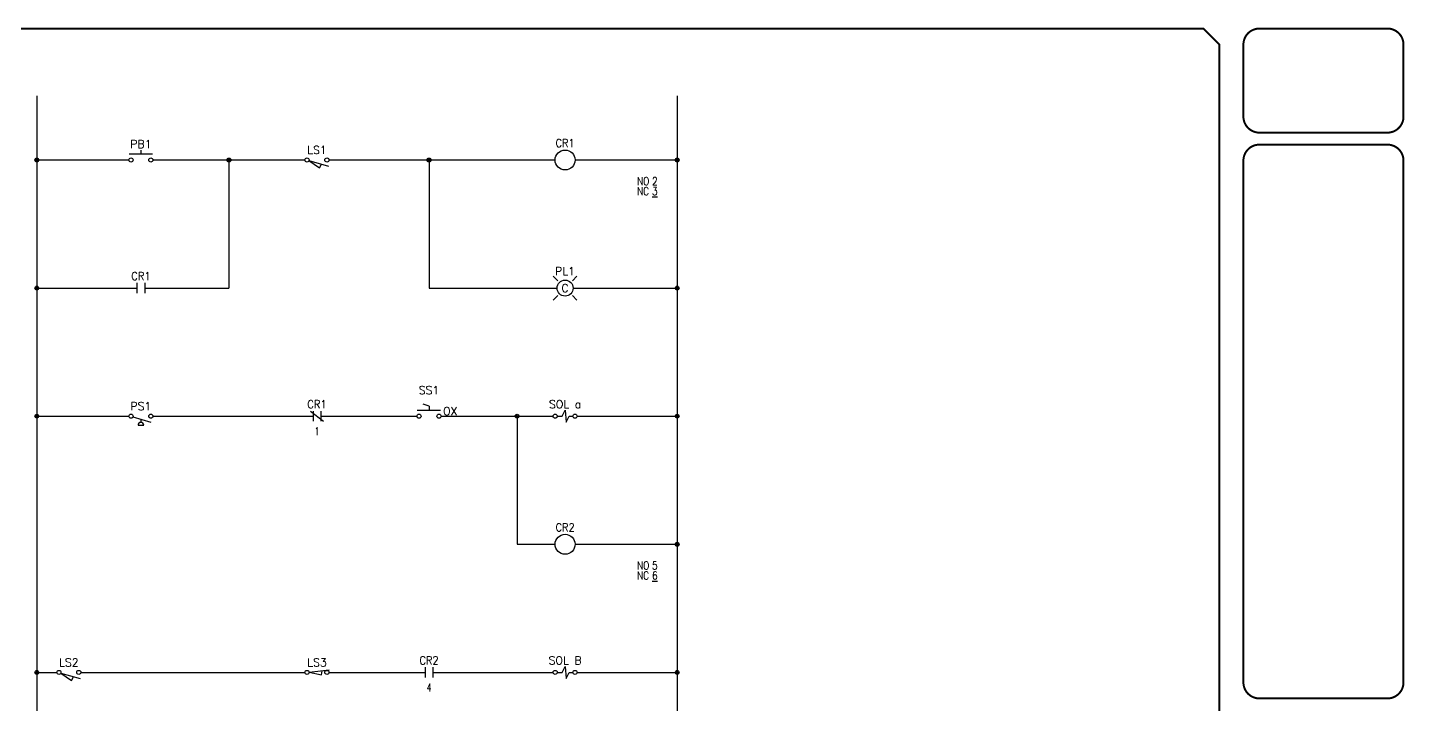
# Model space of a CAD drawing. Header units: inches. Extents: x 0 to 33.5, y 0 to 22.4.
# Drawn here: x 11.98 to 33.48, y 11.88 to 22.44 of the extents above; entities that cross this region are included whole.
import ezdxf
from ezdxf.enums import TextEntityAlignment as Align

# ---------------------------------------------------------------- set-up
doc = ezdxf.new("R2010")
doc.units = ezdxf.units.IN
doc.header["$MEASUREMENT"] = 0
for name, color, linetype in [('MISC', 7, 'Continuous'), ('SYMS', 7, 'Continuous'), ('TAGS', 150, 'Continuous'), ('TITLE', 7, 'Continuous'), ('WIRES', 7, 'Continuous'), ('XREF', 7, 'Continuous'), ('XREFCHILD', 134, 'Continuous')]:
    doc.layers.add(name, color=color, linetype=linetype)
doc.styles.add('ITALIC', font='ITALIC')
doc.styles.add('SIMPLEX', font='SIMPLEX')
doc.styles.add('WD', font='romans.shx')

# ---------------------------------------------------------------- blocks, each defined once
blk = doc.blocks.new('NO_NUM_acade_title')
at = {"layer": 'TITLE'}
blk.add_line((30.594, 22.177), (30.594, 20.781), dxfattribs=at)
at = {"layer": 'TITLE', "const_width": 0.0312}
blk.add_lwpolyline([(30.594, 0.281), (30.594, 22.177), (30.344, 22.427), (0.281, 22.427), (0.031, 22.177), (0.031, 0.281), (0.281, 0.031), (30.344, 0.031)], close=True, dxfattribs=at)
for points in [[(31.219, 22.427, 0.414214), (30.969, 22.177, 0.414214)], [(33.469, 22.177, 0.414214), (33.219, 22.427, 0.414214)], [(30.969, 21.052, 0.414214), (31.219, 20.802, 0.414214)], [(33.219, 20.802, 0.414214), (33.469, 21.052, 0.414214)], [(31.219, 20.615, 0.414214), (30.969, 20.365, 0.414214)], [(33.469, 20.365, 0.414214), (33.219, 20.615, 0.414214)], [(30.969, 12.219, 0.414214), (31.219, 11.969, 0.414214)], [(33.219, 11.969, 0.414214), (33.469, 12.219, 0.414214)]]:
    blk.add_lwpolyline(points, format="xyb", dxfattribs=at)
for points in [[(33.219, 22.427), (31.219, 22.427)], [(30.969, 22.177), (30.969, 21.052)], [(33.469, 22.177), (33.469, 21.052)], [(33.219, 20.802), (31.219, 20.802)], [(33.219, 20.615), (31.219, 20.615)], [(30.969, 20.365), (30.969, 12.219)], [(33.469, 20.365), (33.469, 12.219)], [(31.219, 11.969), (33.219, 11.969)]]:
    blk.add_lwpolyline(points, dxfattribs=at)
at = {"layer": 'TITLE', "color": 1, "style": 'ITALIC'}
for tag, height, p in [('TITLE#1', 0.125, (32.156, 3.406)), ('TITLE#2', 0.125, (32.156, 3.204)), ('TITLE#3', 0.125, (32.156, 3.001)), ('TITLE#4', 0.125, (32.156, 2.799)), ('DWG#', 0.2, (32.156, 0.826))]:
    blk.add_attdef(tag, text='', height=height, dxfattribs=at).set_placement(p, align=Align.CENTER)
at = {"layer": 'TITLE', "color": 1, "style": 'SIMPLEX'}
blk.add_attdef('CAD#', (30.826, 1.958), '', height=0.0938, rotation=90, dxfattribs=at)
at = {"layer": 'TITLE', "color": 1}
for tag, p, height, style in [('ENGINEER', (31.237, 1.958), 0.0938, 'ITALIC'), ('CHKDBY', (32.424, 1.958), 0.0938, 'ITALIC'), ('JOB#', (31.464, 1.644), 0.0938, 'SIMPLEX'), ('DRAWNBY', (32.494, 1.644), 0.0938, 'ITALIC'), ('SCALE', (31.353, 1.344), 0.0938, 'SIMPLEX'), ('DATE', (32.408, 1.344), 0.0938, 'SIMPLEX'), ('SHTS', (32.532, 0.25), 0.2, 'ITALIC')]:
    blk.add_attdef(tag, p, '', height=height, dxfattribs=dict(at, style=style))
at = {"layer": 'TITLE', "color": 1, "style": 'ITALIC'}
blk.add_attdef('SH#', text='', height=0.2, dxfattribs=at).set_placement((31.881, 0.25), align=Align.RIGHT)
at = {"layer": 'TITLE', "color": 7, "flags": 9}
blk.add_attdef('WD_TB', (31.219, 0.031), '', height=0.125, dxfattribs=at)
blk = doc.blocks.new('WDDOT')
for radius in [0.03, 0.0187, 0.00929]:
    blk.add_circle((0, 0), radius)
blk = doc.blocks.new('HPB11')
for p, q in [((-0.185, 0.094), (0.18, 0.094)), ((0, 0.156), (0, 0.094))]:
    blk.add_line(p, q)
for centre in [(-0.155, 0), (0.155, 0)]:
    blk.add_circle(centre, 0.0322)
at = {"style": 'WD', "width": 0.7}
for tag, p in [('INST', (0, 0.826)), ('LOC', (0, 0.656)), ('DESC1', (0, 0.5)), ('DESC2', (0, 0.344)), ('XREF', (0, -0.219))]:
    blk.add_attdef(tag, text='', height=0.125, dxfattribs=at).set_placement(p, align=Align.CENTER)
at = {"style": 'WD'}
blk.add_attdef('TAG1', text='', height=0.125, dxfattribs=at).set_placement((0, 0.188), align=Align.CENTER)
for tag, p in [('X2LINK', (0, 0.219)), ('X8LINK', (0, 0))]:
    blk.add_attdef(tag, p, '', height=0.01, dxfattribs=at)
for tag, p, height, flags in [('X4TERM01', (-0.188, 0), 0.0125, 1), ('X1TERM02', (0.188, 0), 0.0125, 1), ('FAMILY', (0.205, 0.152), 0.01, 9), ('CONTACT', (0.205, 0.136), 0.01, 1)]:
    blk.add_attdef(tag, p, '', height=height, dxfattribs=dict(at, flags=flags))
at = {"linetype": 'Continuous', "style": 'WD', "flags": 9}
for tag, p in [('ASSYCODE', (0.23, 0.071)), ('MFG', (0.228, 0.089)), ('CAT', (0.23, 0.108))]:
    blk.add_attdef(tag, text='', height=0.01, dxfattribs=at).set_placement(p, align=Align.CENTER)
at = {"linetype": 'Continuous', "style": 'WD', "flags": 8}
blk.add_attdef('TERM01', text='', height=0.125, dxfattribs=at).set_placement((-0.25, -0.031), align=Align.TOP_RIGHT)
blk.add_attdef('TERM02', text='', height=0.125, dxfattribs=at).set_placement((0.25, -0.031), align=Align.TOP_LEFT)
blk = doc.blocks.new('HCR21')
at = {"linetype": 'Continuous'}
for p, q in [((-0.062, 0.08), (-0.062, -0.08)), ((0.062, 0.08), (0.062, -0.08))]:
    blk.add_line(p, q, dxfattribs=at)
at = {"style": 'WD'}
for tag, width, p in [('INST', 0.7, (0, 0.451)), ('TAG2', 0.9, (0, 0.125)), ('LOC', 0.7, (0, 0.281)), ('XREF', 0.7, (0, -0.297)), ('DESC1', 0.7, (0, -0.449)), ('DESC2', 0.7, (0, -0.597)), ('DESC3', 0.7, (0, -0.744))]:
    blk.add_attdef(tag, text='', height=0.125, dxfattribs=dict(at, width=width)).set_placement(p, align=Align.CENTER)
for tag, p, height, flags in [('X4TERM01', (-0.062, 0), 0.0125, 1), ('X1TERM02', (0.062, 0), 0.0125, 1), ('FAMILY', (0.097, 0.053), 0.01, 9), ('CONTACT', (0.097, 0.036), 0.01, 1)]:
    blk.add_attdef(tag, p, '', height=height, dxfattribs=dict(at, flags=flags))
for tag, p in [('X2LINK', (0, 0.125)), ('X8LINK', (0, -0.125))]:
    blk.add_attdef(tag, p, '', height=0.01, dxfattribs=at)
at = {"linetype": 'Continuous', "style": 'WD', "flags": 8}
blk.add_attdef('TERM01', text='', height=0.125, dxfattribs=at).set_placement((-0.125, -0.016), align=Align.TOP_RIGHT)
blk.add_attdef('TERM02', text='', height=0.125, dxfattribs=at).set_placement((0.125, -0.016), align=Align.TOP_LEFT)
blk = doc.blocks.new('HLS11')
at = {"linetype": 'Continuous'}
for p, q in [((-0.125, -0.01), (0.041, -0.124)), ((-0.125, -0.01), (0.179, -0.097)), ((0.041, -0.124), (0.073, -0.067))]:
    blk.add_line(p, q, dxfattribs=at)
for centre in [(-0.155, 0), (0.155, 0)]:
    blk.add_circle(centre, 0.0322)
at = {"style": 'WD', "width": 0.7}
for tag, p in [('INST', (0, 0.732)), ('LOC', (0, 0.562)), ('DESC1', (0, 0.406)), ('DESC2', (0, 0.25)), ('XREF', (0, -0.299)), ('WDTAGALT', (0.006, -0.438))]:
    blk.add_attdef(tag, text='', height=0.125, dxfattribs=at).set_placement(p, align=Align.CENTER)
at = {"style": 'WD'}
blk.add_attdef('TAG1', text='', height=0.125, dxfattribs=at).set_placement((0, 0.094), align=Align.CENTER)
for tag, p, height, flags in [('X4TERM01', (-0.188, 0), 0.0125, 1), ('FAMILY', (0.038, 0.037), 0.01, 9), ('CONTACT', (0.038, 0.02), 0.01, 1), ('X1TERM02', (0.188, 0), 0.0125, 1)]:
    blk.add_attdef(tag, p, '', height=height, dxfattribs=dict(at, flags=flags))
for tag, p in [('X2LINK', (0, 0.031)), ('X8LINK', (0, -0.156))]:
    blk.add_attdef(tag, p, '', height=0.01, dxfattribs=at)
at = {"linetype": 'Continuous', "style": 'WD', "flags": 9}
for tag, p in [('CAT', (0.063, -0.007)), ('ASSYCODE', (0.062, -0.047)), ('MFG', (0.063, -0.027))]:
    blk.add_attdef(tag, text='', height=0.01, dxfattribs=at).set_placement(p, align=Align.CENTER)
at = {"linetype": 'Continuous', "style": 'WD', "flags": 8}
blk.add_attdef('TERM01', text='', height=0.125, dxfattribs=at).set_placement((-0.25, -0.031), align=Align.TOP_RIGHT)
blk.add_attdef('TERM02', text='', height=0.125, dxfattribs=at).set_placement((0.25, -0.031), align=Align.TOP_LEFT)
blk = doc.blocks.new('HCR1')
blk.add_circle((0, 0), 0.156)
at = {"style": 'WD'}
for tag, width, p in [('INST', 0.7, (0.006, 0.528)), ('LOC', 0.7, (0.006, 0.359)), ('TAG1', 0.9, (0, 0.202))]:
    blk.add_attdef(tag, text='', height=0.125, dxfattribs=dict(at, width=width)).set_placement(p, align=Align.CENTER)
at = {"style": 'WD', "flags": 1}
for tag, p in [('X4TERM01', (-0.156, 0)), ('X1TERM02', (0.156, 0))]:
    blk.add_attdef(tag, p, '', height=0.0125, dxfattribs=at)
at = {"linetype": 'Continuous', "style": 'WD', "flags": 9}
blk.add_attdef('ASSYCODE', text='', height=0.01, dxfattribs=at).set_placement((0, 0.125), align=Align.CENTER)
at = {"style": 'WD', "flags": 9}
blk.add_attdef('FAMILY', text='', height=0.01, dxfattribs=at).set_placement((-0.005, 0.17), align=Align.CENTER)
at = {"linetype": 'Continuous', "style": 'WD', "flags": 1}
for tag, p in [('MFG', (0, 0.14)), ('CAT', (0, 0.159))]:
    blk.add_attdef(tag, text='', height=0.01, dxfattribs=at).set_placement(p, align=Align.MIDDLE)
at = {"style": 'WD'}
for tag, p, width in [('DESC1', (1.126, 0.076), 0.9), ('DESC2', (1.126, -0.081), 0.9), ('DESC3', (1.126, -0.237), 0.9), ('XREFNO', (1.359, -0.393), 0.8), ('XREFNC', (1.359, -0.549), 0.8)]:
    blk.add_attdef(tag, p, '', height=0.125, dxfattribs=dict(at, width=width))
at = {"linetype": 'Continuous', "style": 'WD'}
blk.add_attdef('TERM01', text='', height=0.125, dxfattribs=at).set_placement((-0.2, -0.066), align=Align.TOP_RIGHT)
blk.add_attdef('TERM02', text='', height=0.125, dxfattribs=at).set_placement((0.2, -0.066), align=Align.TOP_LEFT)
at = {"style": 'WD', "width": 0.8, "flags": 8}
for tag, p in [('NO', (1.126, -0.393)), ('NC', (1.126, -0.549))]:
    blk.add_attdef(tag, p, '', height=0.125, dxfattribs=at)
blk = doc.blocks.new('HLT1C')
for p, q in [((-0.115, 0.115), (-0.186, 0.186)), ((0.115, 0.115), (0.186, 0.186)), ((-0.115, -0.115), (-0.186, -0.186)), ((0.115, -0.115), (0.186, -0.186))]:
    blk.add_line(p, q)
blk.add_circle((0, 0), 0.125)
at = {"style": 'WD', "width": 0.7}
for tag, p in [('INST', (0.006, 0.528)), ('LOC', (0.006, 0.359))]:
    blk.add_attdef(tag, text='', height=0.125, dxfattribs=at).set_placement(p, align=Align.CENTER)
at = {"style": 'WD'}
blk.add_attdef('TAG1', text='', height=0.125, dxfattribs=at).set_placement((0, 0.202), align=Align.CENTER)
blk.add_attdef('COLOR', text='', height=0.125, dxfattribs=at).set_placement((0, 0), align=Align.MIDDLE)
at = {"style": 'WD', "flags": 1}
for tag, p in [('X4TERM01', (-0.125, 0)), ('X1TERM02', (0.125, 0))]:
    blk.add_attdef(tag, p, '', height=0.0125, dxfattribs=at)
at = {"linetype": 'Continuous', "style": 'WD', "flags": 9}
blk.add_attdef('ASSYCODE', text='', height=0.01, dxfattribs=at).set_placement((-0.003, 0.096), align=Align.CENTER)
at = {"style": 'WD', "flags": 9}
blk.add_attdef('FAMILY', text='', height=0.01, dxfattribs=at).set_placement((-0.005, 0.161), align=Align.CENTER)
at = {"linetype": 'Continuous', "style": 'WD', "flags": 1}
for tag, p in [('MFG', (0, 0.121)), ('CAT', (0, 0.14))]:
    blk.add_attdef(tag, text='', height=0.01, dxfattribs=at).set_placement(p, align=Align.MIDDLE)
at = {"style": 'WD'}
for tag, p, width in [('DESC1', (1.125, 0), 0.9), ('WDTAGALT', (1.125, -0.312), 0.7)]:
    blk.add_attdef(tag, p, '', height=0.125, dxfattribs=dict(at, width=width))
at = {"linetype": 'Continuous', "style": 'WD', "flags": 8}
blk.add_attdef('TERM01', text='', height=0.125, dxfattribs=at).set_placement((-0.175, -0.031), align=Align.TOP_RIGHT)
blk.add_attdef('TERM02', text='', height=0.125, dxfattribs=at).set_placement((0.175, -0.031), align=Align.TOP_LEFT)
at = {"style": 'WD', "width": 0.9}
blk.add_attdef('DESC2', text='', height=0.125, dxfattribs=at).set_placement((1.125, -0.031), align=Align.TOP_LEFT)
blk = doc.blocks.new('HPS11')
at = {"linetype": 'Continuous'}
blk.add_line((-0.125, -0.01), (0.157, -0.091), dxfattribs=at)
for p, q in [((-0.044, -0.141), (0.044, -0.141)), ((0, -0.046), (0, -0.096))]:
    blk.add_line(p, q)
for centre in [(-0.155, 0), (0.155, 0)]:
    blk.add_circle(centre, 0.0322)
blk.add_arc((0, -0.141), 0.0442, 0, 180)
at = {"style": 'WD', "width": 0.7}
for tag, p in [('INST', (0, 0.732)), ('LOC', (0, 0.562)), ('DESC1', (0, 0.406)), ('DESC2', (0, 0.25)), ('XREF', (0, -0.316))]:
    blk.add_attdef(tag, text='', height=0.125, dxfattribs=at).set_placement(p, align=Align.CENTER)
at = {"style": 'WD'}
blk.add_attdef('TAG1', text='', height=0.125, dxfattribs=at).set_placement((0, 0.094), align=Align.CENTER)
for tag, p, height, flags in [('X4TERM01', (-0.188, 0), 0.0125, 1), ('FAMILY', (0.038, 0.037), 0.01, 9), ('CONTACT', (0.038, 0.02), 0.01, 1), ('X1TERM02', (0.188, 0), 0.0125, 1)]:
    blk.add_attdef(tag, p, '', height=height, dxfattribs=dict(at, flags=flags))
for tag, p in [('X2LINK', (0, 0.031)), ('X8LINK', (0, -0.172))]:
    blk.add_attdef(tag, p, '', height=0.01, dxfattribs=at)
at = {"linetype": 'Continuous', "style": 'WD', "flags": 9}
for tag, p in [('CAT', (0.063, -0.007)), ('ASSYCODE', (0.062, -0.047)), ('MFG', (0.063, -0.027))]:
    blk.add_attdef(tag, text='', height=0.01, dxfattribs=at).set_placement(p, align=Align.CENTER)
at = {"linetype": 'Continuous', "style": 'WD', "flags": 8}
blk.add_attdef('TERM01', text='', height=0.125, dxfattribs=at).set_placement((-0.25, -0.031), align=Align.TOP_RIGHT)
blk.add_attdef('TERM02', text='', height=0.125, dxfattribs=at).set_placement((0.25, -0.031), align=Align.TOP_LEFT)
at = {"style": 'WD', "width": 0.7}
for tag, p in [('RATING1', (0.258, -0.304)), ('WDTAGALT', (0.258, -0.46))]:
    blk.add_attdef(tag, p, '', height=0.125, dxfattribs=at)
blk = doc.blocks.new('HCR22')
at = {"linetype": 'Continuous'}
for p, q in [((-0.1, 0.08), (0.1, -0.08)), ((-0.062, 0.08), (-0.062, -0.08)), ((0.062, 0.08), (0.062, -0.08))]:
    blk.add_line(p, q, dxfattribs=at)
at = {"style": 'WD'}
for tag, width, p in [('INST', 0.7, (0, 0.451)), ('TAG2', 0.9, (0, 0.125)), ('LOC', 0.7, (0, 0.281)), ('XREF', 0.7, (0, -0.297)), ('DESC1', 0.7, (0, -0.449)), ('DESC2', 0.7, (0, -0.597)), ('DESC3', 0.7, (0, -0.744))]:
    blk.add_attdef(tag, text='', height=0.125, dxfattribs=dict(at, width=width)).set_placement(p, align=Align.CENTER)
for tag, p, height, flags in [('X4TERM01', (-0.062, 0), 0.0125, 1), ('X1TERM02', (0.062, 0), 0.0125, 1), ('FAMILY', (0.097, 0.036), 0.01, 9), ('CONTACT', (0.097, 0.02), 0.01, 1)]:
    blk.add_attdef(tag, p, '', height=height, dxfattribs=dict(at, flags=flags))
for tag, p in [('X2LINK', (0, 0.125)), ('X8LINK', (0, -0.125))]:
    blk.add_attdef(tag, p, '', height=0.01, dxfattribs=at)
at = {"linetype": 'Continuous', "style": 'WD', "flags": 8}
blk.add_attdef('TERM01', text='', height=0.125, dxfattribs=at).set_placement((-0.125, -0.016), align=Align.TOP_RIGHT)
blk.add_attdef('TERM02', text='', height=0.125, dxfattribs=at).set_placement((0.125, -0.016), align=Align.TOP_LEFT)
blk = doc.blocks.new('HSS112')
for p, q in [((-0.185, 0.094), (0.18, 0.094)), ((0, 0.156), (-0.094, 0.188)), ((0, 0.156), (0, 0.094))]:
    blk.add_line(p, q)
for centre in [(-0.155, 0), (0.155, 0)]:
    blk.add_circle(centre, 0.0322)
at = {"style": 'WD', "width": 0.7}
for tag, p in [('INST', (0, 0.982)), ('LOC', (0, 0.812)), ('DESC1', (0, 0.656)), ('DESC2', (0, 0.5)), ('XREF', (0, -0.219))]:
    blk.add_attdef(tag, text='', height=0.125, dxfattribs=at).set_placement(p, align=Align.CENTER)
at = {"style": 'WD'}
blk.add_attdef('TAG1', text='', height=0.125, dxfattribs=at).set_placement((0, 0.344), align=Align.CENTER)
at = {"style": 'WD', "width": 0.7}
blk.add_attdef('POS1', text='', height=0.125, dxfattribs=at).set_placement((-0.125, 0.188), align=Align.RIGHT)
at = {"style": 'WD'}
for tag, p, height in [('X2LINK', (0, 0.219), 0.01), ('X8LINK', (0, 0), 0.01), ('STATE', (0.219, 0.016), 0.125)]:
    blk.add_attdef(tag, p, '', height=height, dxfattribs=at)
at = {"style": 'WD', "width": 0.7}
blk.add_attdef('POS2', (0.125, 0.188), '', height=0.125, dxfattribs=at)
at = {"style": 'WD'}
for tag, p, height, flags in [('X4TERM01', (-0.188, 0), 0.0125, 1), ('X1TERM02', (0.188, 0), 0.0125, 1), ('FAMILY', (0.205, 0.152), 0.01, 9), ('CONTACT', (0.205, 0.136), 0.01, 1)]:
    blk.add_attdef(tag, p, '', height=height, dxfattribs=dict(at, flags=flags))
at = {"linetype": 'Continuous', "style": 'WD', "flags": 9}
for tag, p in [('ASSYCODE', (0.25, 0.094)), ('MFG', (0.23, 0.108)), ('CAT', (0.232, 0.121))]:
    blk.add_attdef(tag, text='', height=0.01, dxfattribs=at).set_placement(p, align=Align.CENTER)
at = {"linetype": 'Continuous', "style": 'WD', "flags": 8}
blk.add_attdef('TERM01', text='', height=0.125, dxfattribs=at).set_placement((-0.25, -0.031), align=Align.TOP_RIGHT)
blk.add_attdef('TERM02', text='', height=0.125, dxfattribs=at).set_placement((0.25, -0.031), align=Align.TOP_LEFT)
blk = doc.blocks.new('HSV1')
for p, q in [((-0.123, 0), (-0.047, 0)), ((-0.047, 0), (0, 0.094)), ((0, 0.094), (0.016, -0.094)), ((0.016, -0.094), (0.062, 0)), ((0.062, 0), (0.123, 0))]:
    blk.add_line(p, q)
for centre in [(-0.155, 0), (0.155, 0)]:
    blk.add_circle(centre, 0.0322)
at = {"style": 'WD', "width": 0.7}
for tag, p in [('INST', (0, 0.451)), ('LOC', (0, 0.281))]:
    blk.add_attdef(tag, text='', height=0.125, dxfattribs=at).set_placement(p, align=Align.CENTER)
at = {"style": 'WD'}
blk.add_attdef('TAG1', text='', height=0.125, dxfattribs=at).set_placement((0, 0.125), align=Align.CENTER)
for tag, p, height, flags in [('X4TERM01', (-0.188, 0), 0.0125, 1), ('FAMILY', (0.129, 0.108), 0.01, 9), ('X1TERM02', (0.188, 0), 0.0125, 1)]:
    blk.add_attdef(tag, p, '', height=height, dxfattribs=dict(at, flags=flags))
at = {"linetype": 'Continuous', "style": 'WD', "flags": 9}
for tag, p in [('ASSYCODE', (0.156, 0.047)), ('MFG', (0.156, 0.067)), ('CAT', (0.156, 0.087))]:
    blk.add_attdef(tag, text='', height=0.01, dxfattribs=at).set_placement(p, align=Align.CENTER)
at = {"style": 'WD'}
for tag, p, width in [('DESC1', (1.125, 0), 0.9), ('DESC2', (1.125, -0.156), 0.9), ('DESC3', (1.125, -0.312), 0.9), ('XREF', (1.133, -0.473), 0.8), ('WDTAGALT', (1.133, -0.629), 0.8)]:
    blk.add_attdef(tag, p, '', height=0.125, dxfattribs=dict(at, width=width))
at = {"linetype": 'Continuous', "style": 'WD', "flags": 8}
blk.add_attdef('TERM01', text='', height=0.125, dxfattribs=at).set_placement((-0.25, -0.031), align=Align.TOP_RIGHT)
at = {"style": 'WD'}
blk.add_attdef('RATING1', (0.078, -0.313), '', height=0.125, dxfattribs=at)
at = {"linetype": 'Continuous', "style": 'WD', "flags": 8}
blk.add_attdef('TERM02', text='', height=0.125, dxfattribs=at).set_placement((0.25, -0.031), align=Align.TOP_LEFT)
blk = doc.blocks.new('HLS12')
at = {"linetype": 'Continuous'}
for p, q in [((-0.123, 0.002), (0.19, 0.04)), ((-0.123, 0.002), (0.073, -0.038)), ((0.073, -0.038), (0.081, 0.027))]:
    blk.add_line(p, q, dxfattribs=at)
for centre in [(-0.155, 0), (0.155, 0)]:
    blk.add_circle(centre, 0.0322)
at = {"style": 'WD', "width": 0.7}
for tag, p in [('INST', (0, 0.732)), ('LOC', (0, 0.562)), ('DESC1', (0, 0.406)), ('DESC2', (0, 0.25)), ('XREF', (0, -0.268)), ('WDTAGALT', (0, -0.406))]:
    blk.add_attdef(tag, text='', height=0.125, dxfattribs=at).set_placement(p, align=Align.CENTER)
at = {"style": 'WD'}
blk.add_attdef('TAG1', text='', height=0.125, dxfattribs=at).set_placement((0, 0.094), align=Align.CENTER)
for tag, p, height, flags in [('X4TERM01', (-0.188, 0), 0.0125, 1), ('FAMILY', (0.038, 0.037), 0.01, 9), ('CONTACT', (0.038, 0.02), 0.01, 1), ('X1TERM02', (0.188, 0), 0.0125, 1)]:
    blk.add_attdef(tag, p, '', height=height, dxfattribs=dict(at, flags=flags))
for tag, p in [('X2LINK', (0, 0.062)), ('X8LINK', (0, -0.063))]:
    blk.add_attdef(tag, p, '', height=0.01, dxfattribs=at)
at = {"linetype": 'Continuous', "style": 'WD', "flags": 9}
for tag, p in [('CAT', (0.063, -0.007)), ('MFG', (0.063, -0.027)), ('ASSYCODE', (0.094, -0.063))]:
    blk.add_attdef(tag, text='', height=0.01, dxfattribs=at).set_placement(p, align=Align.CENTER)
at = {"linetype": 'Continuous', "style": 'WD', "flags": 8}
blk.add_attdef('TERM01', text='', height=0.125, dxfattribs=at).set_placement((-0.25, -0.031), align=Align.TOP_RIGHT)
blk.add_attdef('TERM02', text='', height=0.125, dxfattribs=at).set_placement((0.25, -0.031), align=Align.TOP_LEFT)

msp = doc.modelspace()

# ---------------------------------------------------------------- linework, layer by layer
at = {"layer": 'WIRES'}
for p, q in [((12.125, 21.375), (12.125, 5.375)), ((22.125, 21.375), (22.125, 5.375)), ((12.125, 20.375), (13.562, 20.375)), ((13.938, 20.375), (16.312, 20.375)), ((15.125, 20.375), (15.125, 18.375)), ((16.688, 20.375), (20.219, 20.375)), ((18.25, 20.375), (18.25, 18.375)), ((20.531, 20.375), (22.125, 20.375)), ((12.125, 18.375), (13.688, 18.375)), ((13.812, 18.375), (15.125, 18.375)), ((18.25, 18.375), (20.25, 18.375)), ((20.5, 18.375), (22.125, 18.375)), ((12.125, 16.375), (13.562, 16.375)), ((13.938, 16.375), (16.438, 16.375)), ((16.562, 16.375), (18.062, 16.375)), ((18.438, 16.375), (20.188, 16.375)), ((19.625, 16.375), (19.625, 14.375)), ((20.562, 16.375), (22.125, 16.375)), ((19.625, 14.375), (20.219, 14.375)), ((20.531, 14.375), (22.125, 14.375)), ((12.125, 12.375), (12.438, 12.375)), ((12.812, 12.375), (16.312, 12.375)), ((16.688, 12.375), (18.188, 12.375)), ((18.312, 12.375), (20.188, 12.375)), ((20.562, 12.375), (22.125, 12.375))]:
    msp.add_line(p, q, dxfattribs=at)

# ---------------------------------------------------------------- block references
msp.add_blockref('NO_NUM_acade_title', (0, 0))
at = {"layer": 'SYMS'}
ref = msp.add_blockref('HPB11', (13.75, 20.375), dxfattribs=at)
ref.add_attrib('TAG1', 'PB1', dxfattribs={"layer": 'TAGS', "height": 0.125, "style": 'WD'}).set_placement((13.75, 20.562), align=Align.CENTER)
ref = msp.add_blockref('HCR1', (20.375, 20.375), dxfattribs=at)
ref.add_attrib('NC', 'NC', (21.501, 19.826), dxfattribs={"layer": 'MISC', "height": 0.125, "style": 'WD', "width": 0.8, "flags": 8})
ref.add_attrib('NO', 'NO', (21.501, 19.982), dxfattribs={"layer": 'MISC', "height": 0.125, "style": 'WD', "width": 0.8, "flags": 8})
ref.add_attrib('XREFNC', '%%u3%%u', (21.734, 19.826), dxfattribs={"layer": 'XREF', "height": 0.125, "style": 'WD', "width": 0.8})
ref.add_attrib('XREFNO', '2', (21.734, 19.982), dxfattribs={"layer": 'XREF', "height": 0.125, "style": 'WD', "width": 0.8})
ref.add_attrib('TAG1', 'CR1', dxfattribs={"layer": 'TAGS', "height": 0.125, "style": 'WD', "width": 0.9}).set_placement((20.375, 20.577), align=Align.CENTER)
ref = msp.add_blockref('HLS11', (16.5, 20.375), dxfattribs=at)
ref.add_attrib('TAG1', 'LS1', dxfattribs={"layer": 'TAGS', "height": 0.125, "style": 'WD'}).set_placement((16.5, 20.469), align=Align.CENTER)
for p in [(12.125, 20.375), (15.125, 20.375), (18.25, 20.375), (22.125, 20.375), (12.125, 18.375), (22.125, 18.375), (12.125, 16.375), (19.625, 16.375), (22.125, 16.375), (22.125, 14.375), (12.125, 12.375), (22.125, 12.375)]:
    msp.add_blockref('WDDOT', p, dxfattribs=at)
ref = msp.add_blockref('HCR21', (13.75, 18.375), dxfattribs=at)
ref.add_attrib('TAG2', 'CR1', dxfattribs={"layer": 'TAGS', "height": 0.125, "style": 'WD', "width": 0.9}).set_placement((13.75, 18.5), align=Align.CENTER)
ref = msp.add_blockref('HLT1C', (20.375, 18.375), dxfattribs=at)
ref.add_attrib('TAG1', 'PL1', dxfattribs={"layer": 'TAGS', "height": 0.125, "style": 'WD'}).set_placement((20.375, 18.577), align=Align.CENTER)
ref.add_attrib('COLOR', 'C', dxfattribs={"layer": 'MISC', "height": 0.125, "style": 'WD'}).set_placement((20.375, 18.375), align=Align.MIDDLE)
ref = msp.add_blockref('HSS112', (18.25, 16.375), dxfattribs=at)
ref.add_attrib('STATE', 'OX', (18.469, 16.391), dxfattribs={"layer": 'MISC', "height": 0.125, "style": 'WD'})
ref.add_attrib('TAG1', 'SS1', dxfattribs={"layer": 'TAGS', "height": 0.125, "style": 'WD'}).set_placement((18.25, 16.719), align=Align.CENTER)
ref = msp.add_blockref('HPS11', (13.75, 16.375), dxfattribs=at)
ref.add_attrib('TAG1', 'PS1', dxfattribs={"layer": 'TAGS', "height": 0.125, "style": 'WD'}).set_placement((13.75, 16.469), align=Align.CENTER)
ref = msp.add_blockref('HCR22', (16.5, 16.375), dxfattribs=at)
ref.add_attrib('XREF', '1', dxfattribs={"layer": 'XREFCHILD', "height": 0.125, "style": 'WD', "width": 0.7}).set_placement((16.5, 16.078), align=Align.CENTER)
ref.add_attrib('TAG2', 'CR1', dxfattribs={"layer": 'TAGS', "height": 0.125, "style": 'WD', "width": 0.9}).set_placement((16.5, 16.5), align=Align.CENTER)
ref = msp.add_blockref('HSV1', (20.375, 16.375), dxfattribs=at)
ref.add_attrib('TAG1', 'SOL a', dxfattribs={"layer": 'TAGS', "height": 0.125, "style": 'WD'}).set_placement((20.375, 16.5), align=Align.CENTER)
ref = msp.add_blockref('HCR1', (20.375, 14.375), dxfattribs=at)
ref.add_attrib('NC', 'NC', (21.501, 13.826), dxfattribs={"layer": 'MISC', "height": 0.125, "style": 'WD', "width": 0.8, "flags": 8})
ref.add_attrib('NO', 'NO', (21.501, 13.982), dxfattribs={"layer": 'MISC', "height": 0.125, "style": 'WD', "width": 0.8, "flags": 8})
ref.add_attrib('XREFNC', '%%u6%%u', (21.734, 13.826), dxfattribs={"layer": 'XREF', "height": 0.125, "style": 'WD', "width": 0.8})
ref.add_attrib('XREFNO', '5', (21.734, 13.982), dxfattribs={"layer": 'XREF', "height": 0.125, "style": 'WD', "width": 0.8})
ref.add_attrib('TAG1', 'CR2', dxfattribs={"layer": 'TAGS', "height": 0.125, "style": 'WD', "width": 0.9}).set_placement((20.375, 14.577), align=Align.CENTER)
ref = msp.add_blockref('HLS11', (12.625, 12.375), dxfattribs=at)
ref.add_attrib('TAG1', 'LS2', dxfattribs={"layer": 'TAGS', "height": 0.125, "style": 'WD'}).set_placement((12.625, 12.469), align=Align.CENTER)
ref = msp.add_blockref('HLS12', (16.5, 12.375), dxfattribs=at)
ref.add_attrib('TAG1', 'LS3', dxfattribs={"layer": 'TAGS', "height": 0.125, "style": 'WD'}).set_placement((16.5, 12.469), align=Align.CENTER)
ref = msp.add_blockref('HCR21', (18.25, 12.375), dxfattribs=at)
ref.add_attrib('XREF', '4', dxfattribs={"layer": 'XREFCHILD', "height": 0.125, "style": 'WD', "width": 0.7}).set_placement((18.25, 12.078), align=Align.CENTER)
ref.add_attrib('TAG2', 'CR2', dxfattribs={"layer": 'TAGS', "height": 0.125, "style": 'WD', "width": 0.9}).set_placement((18.25, 12.5), align=Align.CENTER)
ref = msp.add_blockref('HSV1', (20.375, 12.375), dxfattribs=at)
ref.add_attrib('TAG1', 'SOL B', dxfattribs={"layer": 'TAGS', "height": 0.125, "style": 'WD'}).set_placement((20.375, 12.5), align=Align.CENTER)

doc.saveas('drawing.dxf')
